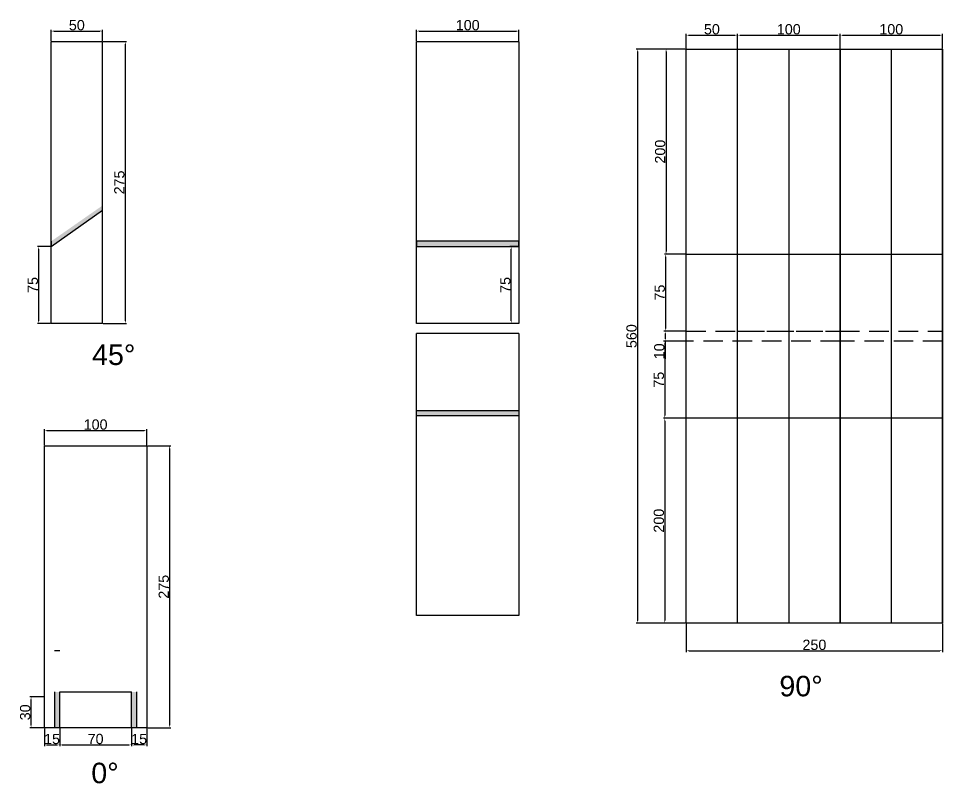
# Model space of a CAD drawing. Header units: millimetres. Extents: x 2520 to 5721, y 1105 to 1995.
# Drawn here: x 3328 to 4229, y 1105 to 1851 of the extents above; entities that cross this region are included whole.
import ezdxf

# ---------------------------------------------------------------- set-up
doc = ezdxf.new("R2010")
doc.units = ezdxf.units.MM
doc.header["$LTSCALE"] = 1.5
doc.linetypes.add('DASHED', pattern=[19.05, 12.7, -6.35])
doc.layers.add('标注', color=210, linetype='Continuous')
doc.layers.add('焊缝', color=250, linetype='Continuous')
doc.styles.get("Standard").update_dxf_attribs({"font": 'arial.ttf'})
doc.dimstyles.new('ISO-25-JHF', dxfattribs={"dimtxt": 10, "dimasz": 2.5, "dimexe": 1.25, "dimexo": 0.625, "dimtad": 1, "dimtxsty": 'Standard', "dimcen": 2.5, "dimadec": 0, "dimazin": 0, "dimtfac": 1, "dimtmove": 0, "dimatfit": 3, "dimfxl": 1, "dimarcsym": 0})

# ---------------------------------------------------------------- blocks, each defined once
blk = doc.blocks.new('*D27')
at = {"layer": 'Defpoints', "color": 0, "transparency": 16777216}
for p in [(3452.93, 1449.47), (3352.93, 1434.53), (3452.93, 1434.53)]:
    blk.add_point(p, dxfattribs=at)
at = {"layer": '标注', "color": 0, "lineweight": -2, "transparency": 16777216}
for p, q in [((3352.93, 1435.15), (3352.93, 1450.72)), ((3355.43, 1449.47), (3450.43, 1449.47)), ((3452.93, 1435.15), (3452.93, 1450.72))]:
    blk.add_line(p, q, dxfattribs=at)
at = {"layer": '标注', "color": 0, "transparency": 16777216}
for points in [[(3355.43, 1449.88), (3355.43, 1449.05), (3352.93, 1449.47)], [(3450.43, 1449.88), (3450.43, 1449.05), (3452.93, 1449.47)]]:
    blk.add_solid(points, dxfattribs=at)
at = {"layer": '标注', "color": 0, "transparency": 16777216, "insert": (3402.93, 1455.2), "char_height": 10, "attachment_point": 5}
blk.add_mtext('100', dxfattribs=at)
blk = doc.blocks.new('*D28')
at = {"layer": 'Defpoints', "color": 0, "transparency": 16777216}
for p in [(3339.98, 1189.53), (3352.93, 1189.53), (3352.93, 1159.53)]:
    blk.add_point(p, dxfattribs=at)
at = {"layer": '标注', "color": 0, "lineweight": -2, "transparency": 16777216}
for p, q in [((3352.3, 1189.53), (3338.73, 1189.53)), ((3339.98, 1162.03), (3339.98, 1187.03)), ((3352.3, 1159.53), (3338.73, 1159.53))]:
    blk.add_line(p, q, dxfattribs=at)
at = {"layer": '标注', "color": 0, "transparency": 16777216}
for points in [[(3339.56, 1187.03), (3340.39, 1187.03), (3339.98, 1189.53)], [(3339.56, 1162.03), (3340.39, 1162.03), (3339.98, 1159.53)]]:
    blk.add_solid(points, dxfattribs=at)
at = {"layer": '标注', "color": 0, "transparency": 16777216, "insert": (3334.24, 1174.53), "char_height": 10, "attachment_point": 5, "rotation": 90}
blk.add_mtext('30', dxfattribs=at)
blk = doc.blocks.new('*D29')
at = {"layer": 'Defpoints', "color": 0, "transparency": 16777216}
for p in [(3347.45, 1628.91), (3359.61, 1628.91), (3359.61, 1553.91)]:
    blk.add_point(p, dxfattribs=at)
at = {"layer": '标注', "color": 0, "lineweight": -2, "transparency": 16777216}
for p, q in [((3358.98, 1628.91), (3346.2, 1628.91)), ((3347.45, 1556.41), (3347.45, 1626.41)), ((3358.98, 1553.91), (3346.2, 1553.91))]:
    blk.add_line(p, q, dxfattribs=at)
at = {"layer": '标注', "color": 0, "transparency": 16777216}
for points in [[(3347.03, 1626.41), (3347.87, 1626.41), (3347.45, 1628.91)], [(3347.03, 1556.41), (3347.87, 1556.41), (3347.45, 1553.91)]]:
    blk.add_solid(points, dxfattribs=at)
at = {"layer": '标注', "color": 0, "transparency": 16777216, "insert": (3341.74, 1591.41), "char_height": 10, "attachment_point": 5, "rotation": 90}
blk.add_mtext('75', dxfattribs=at)
blk = doc.blocks.new('*D30')
at = {"layer": 'Defpoints', "color": 0, "transparency": 16777216}
for p in [(3815.98, 1839.05), (3715.98, 1828.91), (3815.98, 1828.91)]:
    blk.add_point(p, dxfattribs=at)
at = {"layer": '标注', "color": 0, "lineweight": -2, "transparency": 16777216}
for p, q in [((3715.98, 1829.53), (3715.98, 1840.3)), ((3815.98, 1829.53), (3815.98, 1840.3)), ((3718.48, 1839.05), (3813.48, 1839.05))]:
    blk.add_line(p, q, dxfattribs=at)
at = {"layer": '标注', "color": 0, "transparency": 16777216}
for points in [[(3718.48, 1839.46), (3718.48, 1838.63), (3715.98, 1839.05)], [(3813.48, 1839.46), (3813.48, 1838.63), (3815.98, 1839.05)]]:
    blk.add_solid(points, dxfattribs=at)
at = {"layer": '标注', "color": 0, "transparency": 16777216, "insert": (3765.98, 1844.78), "char_height": 10, "attachment_point": 5}
blk.add_mtext('100', dxfattribs=at)
blk = doc.blocks.new('*D31')
at = {"layer": 'Defpoints', "color": 0, "transparency": 16777216}
for p in [(3808.43, 1628.91), (3815.98, 1628.91), (3815.98, 1553.91)]:
    blk.add_point(p, dxfattribs=at)
at = {"layer": '标注', "color": 0, "lineweight": -2, "transparency": 16777216}
for p, q in [((3815.35, 1628.91), (3807.18, 1628.91)), ((3808.43, 1556.41), (3808.43, 1626.41)), ((3815.35, 1553.91), (3807.18, 1553.91))]:
    blk.add_line(p, q, dxfattribs=at)
at = {"layer": '标注', "color": 0, "transparency": 16777216}
for points in [[(3808.01, 1626.41), (3808.84, 1626.41), (3808.43, 1628.91)], [(3808.01, 1556.41), (3808.84, 1556.41), (3808.43, 1553.91)]]:
    blk.add_solid(points, dxfattribs=at)
at = {"layer": '标注', "color": 0, "transparency": 16777216, "insert": (3802.72, 1591.41), "char_height": 10, "attachment_point": 5, "rotation": 90}
blk.add_mtext('75', dxfattribs=at)
blk = doc.blocks.new('*D32')
at = {"layer": 'Defpoints', "color": 0, "transparency": 16777216}
for p in [(4129.23, 1835.04), (4029.23, 1821.48), (4129.23, 1821.48)]:
    blk.add_point(p, dxfattribs=at)
at = {"layer": '标注', "color": 0, "lineweight": -2, "transparency": 16777216}
for p, q in [((4029.23, 1822.1), (4029.23, 1836.29)), ((4031.73, 1835.04), (4126.73, 1835.04)), ((4129.23, 1822.1), (4129.23, 1836.29))]:
    blk.add_line(p, q, dxfattribs=at)
at = {"layer": '标注', "color": 0, "transparency": 16777216}
for points in [[(4031.73, 1835.46), (4031.73, 1834.63), (4029.23, 1835.04)], [(4126.73, 1835.46), (4126.73, 1834.63), (4129.23, 1835.04)]]:
    blk.add_solid(points, dxfattribs=at)
at = {"layer": '标注', "color": 0, "transparency": 16777216, "insert": (4079.23, 1840.78), "char_height": 10, "attachment_point": 5}
blk.add_mtext('100', dxfattribs=at)
blk = doc.blocks.new('*D33')
at = {"layer": 'Defpoints', "color": 0, "transparency": 16777216}
for p in [(4229.23, 1835.04), (4129.23, 1821.48), (4229.23, 1821.48)]:
    blk.add_point(p, dxfattribs=at)
at = {"layer": '标注', "color": 0, "lineweight": -2, "transparency": 16777216}
for p, q in [((4129.23, 1822.1), (4129.23, 1836.29)), ((4131.73, 1835.04), (4226.73, 1835.04)), ((4229.23, 1822.1), (4229.23, 1836.29))]:
    blk.add_line(p, q, dxfattribs=at)
at = {"layer": '标注', "color": 0, "transparency": 16777216}
for points in [[(4131.73, 1835.46), (4131.73, 1834.63), (4129.23, 1835.04)], [(4226.73, 1835.46), (4226.73, 1834.63), (4229.23, 1835.04)]]:
    blk.add_solid(points, dxfattribs=at)
at = {"layer": '标注', "color": 0, "transparency": 16777216, "insert": (4179.23, 1840.78), "char_height": 10, "attachment_point": 5}
blk.add_mtext('100', dxfattribs=at)
blk = doc.blocks.new('*D34')
at = {"layer": 'Defpoints', "color": 0, "transparency": 16777216}
for p in [(4029.23, 1835.04), (3979.23, 1821.48), (4029.23, 1821.48)]:
    blk.add_point(p, dxfattribs=at)
at = {"layer": '标注', "color": 0, "lineweight": -2, "transparency": 16777216}
for p, q in [((3979.23, 1822.1), (3979.23, 1836.29)), ((3981.73, 1835.04), (4026.73, 1835.04)), ((4029.23, 1822.1), (4029.23, 1836.29))]:
    blk.add_line(p, q, dxfattribs=at)
at = {"layer": '标注', "color": 0, "transparency": 16777216}
for points in [[(3981.73, 1835.46), (3981.73, 1834.63), (3979.23, 1835.04)], [(4026.73, 1835.46), (4026.73, 1834.63), (4029.23, 1835.04)]]:
    blk.add_solid(points, dxfattribs=at)
at = {"layer": '标注', "color": 0, "transparency": 16777216, "insert": (4004.23, 1840.78), "char_height": 10, "attachment_point": 5}
blk.add_mtext('50', dxfattribs=at)
blk = doc.blocks.new('*D35')
at = {"layer": 'Defpoints', "color": 0, "transparency": 16777216}
for p in [(3979.23, 1261.48), (4229.23, 1261.48), (4229.23, 1234.58)]:
    blk.add_point(p, dxfattribs=at)
at = {"layer": '标注', "color": 0, "lineweight": -2, "transparency": 16777216}
for p, q in [((3979.23, 1260.85), (3979.23, 1233.33)), ((4229.23, 1260.85), (4229.23, 1233.33)), ((3981.73, 1234.58), (4226.73, 1234.58))]:
    blk.add_line(p, q, dxfattribs=at)
at = {"layer": '标注', "color": 0, "transparency": 16777216}
for points in [[(3981.73, 1235), (3981.73, 1234.17), (3979.23, 1234.58)], [(4226.73, 1235), (4226.73, 1234.17), (4229.23, 1234.58)]]:
    blk.add_solid(points, dxfattribs=at)
at = {"layer": '标注', "color": 0, "transparency": 16777216, "insert": (4104.23, 1240.32), "char_height": 10, "attachment_point": 5}
blk.add_mtext('250', dxfattribs=at)
blk = doc.blocks.new('*D36')
at = {"layer": 'Defpoints', "color": 0, "transparency": 16777216}
for p in [(3979.23, 1821.48), (3959.49, 1621.48), (3979.23, 1621.48)]:
    blk.add_point(p, dxfattribs=at)
at = {"layer": '标注', "color": 0, "lineweight": -2, "transparency": 16777216}
for p, q in [((3978.61, 1821.48), (3958.24, 1821.48)), ((3959.49, 1818.98), (3959.49, 1623.98)), ((3978.61, 1621.48), (3958.24, 1621.48))]:
    blk.add_line(p, q, dxfattribs=at)
at = {"layer": '标注', "color": 0, "transparency": 16777216}
for points in [[(3959.07, 1818.98), (3959.91, 1818.98), (3959.49, 1821.48)], [(3959.07, 1623.98), (3959.91, 1623.98), (3959.49, 1621.48)]]:
    blk.add_solid(points, dxfattribs=at)
at = {"layer": '标注', "color": 0, "transparency": 16777216, "insert": (3953.76, 1721.48), "char_height": 10, "attachment_point": 5, "rotation": 90}
blk.add_mtext('200', dxfattribs=at)
blk = doc.blocks.new('*D37')
at = {"layer": 'Defpoints', "color": 0, "transparency": 16777216}
for p in [(3979.23, 1621.48), (3959.07, 1546.48), (3979.23, 1546.48)]:
    blk.add_point(p, dxfattribs=at)
at = {"layer": '标注', "color": 0, "lineweight": -2, "transparency": 16777216}
for p, q in [((3978.61, 1621.48), (3957.82, 1621.48)), ((3959.07, 1618.98), (3959.07, 1548.98)), ((3978.61, 1546.48), (3957.82, 1546.48))]:
    blk.add_line(p, q, dxfattribs=at)
at = {"layer": '标注', "color": 0, "transparency": 16777216}
for points in [[(3958.66, 1618.98), (3959.49, 1618.98), (3959.07, 1621.48)], [(3958.66, 1548.98), (3959.49, 1548.98), (3959.07, 1546.48)]]:
    blk.add_solid(points, dxfattribs=at)
at = {"layer": '标注', "color": 0, "transparency": 16777216, "insert": (3953.36, 1583.98), "char_height": 10, "attachment_point": 5, "rotation": 90}
blk.add_mtext('75', dxfattribs=at)
blk = doc.blocks.new('*D38')
at = {"layer": 'Defpoints', "color": 0, "transparency": 16777216}
for p in [(3979.23, 1546.48), (3958.66, 1536.48), (3979.23, 1536.48)]:
    blk.add_point(p, dxfattribs=at)
at = {"layer": '标注', "color": 0, "lineweight": -2, "transparency": 16777216}
for p, q in [((3978.61, 1546.48), (3957.41, 1546.48)), ((3958.66, 1543.98), (3958.66, 1538.98)), ((3978.61, 1536.48), (3957.41, 1536.48)), ((3958.66, 1536.48), (3958.66, 1519.38))]:
    blk.add_line(p, q, dxfattribs=at)
at = {"layer": '标注', "color": 0, "transparency": 16777216}
for points in [[(3958.24, 1543.98), (3959.07, 1543.98), (3958.66, 1546.48)], [(3958.24, 1538.98), (3959.07, 1538.98), (3958.66, 1536.48)]]:
    blk.add_solid(points, dxfattribs=at)
at = {"layer": '标注', "color": 0, "transparency": 16777216, "insert": (3952.92, 1526.68), "char_height": 10, "attachment_point": 5, "rotation": 90}
blk.add_mtext('10', dxfattribs=at)
blk = doc.blocks.new('*D39')
at = {"layer": 'Defpoints', "color": 0, "transparency": 16777216}
for p in [(3979.23, 1536.48), (3958.24, 1461.48), (3979.23, 1461.48)]:
    blk.add_point(p, dxfattribs=at)
at = {"layer": '标注', "color": 0, "lineweight": -2, "transparency": 16777216}
for p, q in [((3978.61, 1536.48), (3956.99, 1536.48)), ((3958.24, 1533.98), (3958.24, 1463.98)), ((3978.61, 1461.48), (3956.99, 1461.48))]:
    blk.add_line(p, q, dxfattribs=at)
at = {"layer": '标注', "color": 0, "transparency": 16777216}
for points in [[(3957.82, 1533.98), (3958.66, 1533.98), (3958.24, 1536.48)], [(3957.82, 1463.98), (3958.66, 1463.98), (3958.24, 1461.48)]]:
    blk.add_solid(points, dxfattribs=at)
at = {"layer": '标注', "color": 0, "transparency": 16777216, "insert": (3952.53, 1498.98), "char_height": 10, "attachment_point": 5, "rotation": 90}
blk.add_mtext('75', dxfattribs=at)
blk = doc.blocks.new('*D40')
at = {"layer": 'Defpoints', "color": 0, "transparency": 16777216}
for p in [(3979.23, 1461.48), (3958.24, 1261.48), (3979.23, 1261.48)]:
    blk.add_point(p, dxfattribs=at)
at = {"layer": '标注', "color": 0, "lineweight": -2, "transparency": 16777216}
for p, q in [((3978.61, 1461.48), (3956.99, 1461.48)), ((3958.24, 1458.98), (3958.24, 1263.98)), ((3978.61, 1261.48), (3956.99, 1261.48))]:
    blk.add_line(p, q, dxfattribs=at)
at = {"layer": '标注', "color": 0, "transparency": 16777216}
for points in [[(3957.82, 1458.98), (3958.66, 1458.98), (3958.24, 1461.48)], [(3957.82, 1263.98), (3958.66, 1263.98), (3958.24, 1261.48)]]:
    blk.add_solid(points, dxfattribs=at)
at = {"layer": '标注', "color": 0, "transparency": 16777216, "insert": (3952.51, 1361.48), "char_height": 10, "attachment_point": 5, "rotation": 90}
blk.add_mtext('200', dxfattribs=at)
blk = doc.blocks.new('*D41')
at = {"layer": 'Defpoints', "color": 0, "transparency": 16777216}
for p in [(3979.23, 1821.48), (3931.59, 1261.48), (3979.23, 1261.48)]:
    blk.add_point(p, dxfattribs=at)
at = {"layer": '标注', "color": 0, "lineweight": -2, "transparency": 16777216}
for p, q in [((3978.61, 1821.48), (3930.34, 1821.48)), ((3931.59, 1818.98), (3931.59, 1263.98)), ((3978.61, 1261.48), (3930.34, 1261.48))]:
    blk.add_line(p, q, dxfattribs=at)
at = {"layer": '标注', "color": 0, "transparency": 16777216}
for points in [[(3931.17, 1818.98), (3932, 1818.98), (3931.59, 1821.48)], [(3931.17, 1263.98), (3932, 1263.98), (3931.59, 1261.48)]]:
    blk.add_solid(points, dxfattribs=at)
at = {"layer": '标注', "color": 0, "transparency": 16777216, "insert": (3925.86, 1541.48), "char_height": 10, "attachment_point": 5, "rotation": 90}
blk.add_mtext('560', dxfattribs=at)
blk = doc.blocks.new('*D77')
at = {"layer": 'Defpoints', "color": 0, "transparency": 16777216}
for p in [(3352.93, 1159.53), (3367.93, 1159.53), (3367.93, 1142.76)]:
    blk.add_point(p, dxfattribs=at)
at = {"layer": '标注', "color": 0, "lineweight": -2, "transparency": 16777216}
for p, q in [((3352.93, 1158.9), (3352.93, 1141.51)), ((3367.93, 1158.9), (3367.93, 1141.51)), ((3355.43, 1142.76), (3365.43, 1142.76))]:
    blk.add_line(p, q, dxfattribs=at)
at = {"layer": '标注', "color": 0, "transparency": 16777216}
for points in [[(3355.43, 1143.18), (3355.43, 1142.34), (3352.93, 1142.76)], [(3365.43, 1143.18), (3365.43, 1142.34), (3367.93, 1142.76)]]:
    blk.add_solid(points, dxfattribs=at)
at = {"layer": '标注', "color": 0, "transparency": 16777216, "insert": (3360.43, 1148.49), "char_height": 10, "attachment_point": 5}
blk.add_mtext('15', dxfattribs=at)
blk = doc.blocks.new('*D78')
at = {"layer": 'Defpoints', "color": 0, "transparency": 16777216}
for p in [(3437.93, 1159.53), (3452.93, 1159.53), (3437.93, 1142.76)]:
    blk.add_point(p, dxfattribs=at)
at = {"layer": '标注', "color": 0, "lineweight": -2, "transparency": 16777216}
for p, q in [((3437.93, 1158.9), (3437.93, 1141.51)), ((3452.93, 1158.9), (3452.93, 1141.51)), ((3450.43, 1142.76), (3440.43, 1142.76))]:
    blk.add_line(p, q, dxfattribs=at)
at = {"layer": '标注', "color": 0, "transparency": 16777216}
for points in [[(3440.43, 1143.18), (3440.43, 1142.34), (3437.93, 1142.76)], [(3450.43, 1143.18), (3450.43, 1142.34), (3452.93, 1142.76)]]:
    blk.add_solid(points, dxfattribs=at)
at = {"layer": '标注', "color": 0, "transparency": 16777216, "insert": (3445.43, 1148.49), "char_height": 10, "attachment_point": 5}
blk.add_mtext('15', dxfattribs=at)
blk = doc.blocks.new('*D79')
at = {"layer": 'Defpoints', "color": 0, "transparency": 16777216}
for p in [(3367.93, 1159.53), (3437.93, 1159.53), (3437.93, 1142.76)]:
    blk.add_point(p, dxfattribs=at)
at = {"layer": '标注', "color": 0, "lineweight": -2, "transparency": 16777216}
for p, q in [((3367.93, 1158.9), (3367.93, 1141.51)), ((3437.93, 1158.9), (3437.93, 1141.51)), ((3370.43, 1142.76), (3435.43, 1142.76))]:
    blk.add_line(p, q, dxfattribs=at)
at = {"layer": '标注', "color": 0, "transparency": 16777216}
for points in [[(3370.43, 1143.18), (3370.43, 1142.34), (3367.93, 1142.76)], [(3435.43, 1143.18), (3435.43, 1142.34), (3437.93, 1142.76)]]:
    blk.add_solid(points, dxfattribs=at)
at = {"layer": '标注', "color": 0, "transparency": 16777216, "insert": (3402.93, 1148.49), "char_height": 10, "attachment_point": 5}
blk.add_mtext('70', dxfattribs=at)
blk = doc.blocks.new('*D80')
at = {"layer": 'Defpoints', "color": 0, "transparency": 16777216}
for p in [(3452.93, 1434.53), (3452.93, 1159.53), (3475.18, 1159.53)]:
    blk.add_point(p, dxfattribs=at)
at = {"layer": '标注', "color": 0, "lineweight": -2, "transparency": 16777216}
for p, q in [((3453.55, 1434.53), (3476.43, 1434.53)), ((3475.18, 1432.03), (3475.18, 1162.03)), ((3453.55, 1159.53), (3476.43, 1159.53))]:
    blk.add_line(p, q, dxfattribs=at)
at = {"layer": '标注', "color": 0, "transparency": 16777216}
for points in [[(3474.76, 1432.03), (3475.6, 1432.03), (3475.18, 1434.53)], [(3474.76, 1162.03), (3475.6, 1162.03), (3475.18, 1159.53)]]:
    blk.add_solid(points, dxfattribs=at)
at = {"layer": '标注', "color": 0, "transparency": 16777216, "insert": (3469.45, 1297.03), "char_height": 10, "attachment_point": 5, "rotation": 90}
blk.add_mtext('275', dxfattribs=at)
blk = doc.blocks.new('*D91')
at = {"layer": 'Defpoints', "color": 0, "transparency": 16777216}
for p in [(3409.61, 1839.05), (3359.61, 1828.91), (3409.61, 1828.91)]:
    blk.add_point(p, dxfattribs=at)
at = {"layer": '标注', "color": 0, "lineweight": -2, "transparency": 16777216}
for p, q in [((3359.61, 1829.53), (3359.61, 1840.3)), ((3409.61, 1829.53), (3409.61, 1840.3)), ((3362.11, 1839.05), (3407.11, 1839.05))]:
    blk.add_line(p, q, dxfattribs=at)
at = {"layer": '标注', "color": 0, "transparency": 16777216}
for points in [[(3362.11, 1839.46), (3362.11, 1838.63), (3359.61, 1839.05)], [(3407.11, 1839.46), (3407.11, 1838.63), (3409.61, 1839.05)]]:
    blk.add_solid(points, dxfattribs=at)
at = {"layer": '标注', "color": 0, "transparency": 16777216, "insert": (3384.61, 1844.78), "char_height": 10, "attachment_point": 5}
blk.add_mtext('50', dxfattribs=at)
blk = doc.blocks.new('*D92')
at = {"layer": 'Defpoints', "color": 0, "transparency": 16777216}
for p in [(3409.61, 1828.91), (3409.61, 1553.91), (3431.86, 1553.91)]:
    blk.add_point(p, dxfattribs=at)
at = {"layer": '标注', "color": 0, "lineweight": -2, "transparency": 16777216}
for p, q in [((3410.23, 1828.91), (3433.11, 1828.91)), ((3431.86, 1826.41), (3431.86, 1556.41)), ((3410.23, 1553.91), (3433.11, 1553.91))]:
    blk.add_line(p, q, dxfattribs=at)
at = {"layer": '标注', "color": 0, "transparency": 16777216}
for points in [[(3431.45, 1826.41), (3432.28, 1826.41), (3431.86, 1828.91)], [(3431.45, 1556.41), (3432.28, 1556.41), (3431.86, 1553.91)]]:
    blk.add_solid(points, dxfattribs=at)
at = {"layer": '标注', "color": 0, "transparency": 16777216, "insert": (3426.13, 1691.41), "char_height": 10, "attachment_point": 5, "rotation": 90}
blk.add_mtext('275', dxfattribs=at)

msp = doc.modelspace()

# ---------------------------------------------------------------- hatches: boundary and pattern name
at = {"layer": '焊缝'}
h = msp.add_hatch(color=250, dxfattribs=at)
h.dxf.hatch_style = 1
h.paths.add_polyline_path([(3359.609, 1634.01), (3359.609, 1629.01), (3409.609, 1664.378), (3409.609, 1668.851)])
h = msp.add_hatch(color=250, dxfattribs=at)
h.dxf.hatch_style = 1
h.paths.add_polyline_path([(3715.979, 1634.01), (3715.979, 1629.01), (3815.979, 1629.01), (3815.974, 1634.01)])
h = msp.add_hatch(color=250, dxfattribs=at)
h.dxf.hatch_style = 1
h.paths.add_polyline_path([(3715.979, 1463.807), (3715.979, 1468.807), (3815.979, 1468.807), (3815.974, 1463.807)])
h = msp.add_hatch(color=250, dxfattribs=at)
h.dxf.hatch_style = 1
h.paths.add_polyline_path([(3367.928, 1194.525), (3362.928, 1194.525), (3362.928, 1159.525), (3367.928, 1159.525)])
h = msp.add_hatch(color=250, dxfattribs=at)
h.dxf.hatch_style = 1
h.paths.add_polyline_path([(3437.928, 1194.525), (3442.928, 1194.525), (3442.928, 1159.525), (3437.928, 1159.525)])

# ---------------------------------------------------------------- linework, layer by layer
for p, q in [((3359.609, 1553.909), (3359.609, 1828.909)), ((3359.609, 1828.909), (3409.609, 1828.909)), ((3409.609, 1553.909), (3409.609, 1828.909)), ((3409.609, 1553.909), (3409.609, 1828.909)), ((3715.979, 1828.909), (3815.979, 1828.909)), ((3715.979, 1553.909), (3715.979, 1828.909)), ((3815.979, 1828.909), (3815.979, 1553.909)), ((3979.232, 1821.479), (4129.232, 1821.479)), ((3979.232, 1261.479), (3979.232, 1821.479)), ((4029.232, 1821.479), (4129.232, 1821.479)), ((4029.232, 1261.479), (4029.232, 1821.479)), ((4079.232, 1821.479), (4079.232, 1261.479)), ((4129.232, 1821.479), (4129.232, 1261.479)), ((4129.232, 1821.479), (4229.232, 1821.479)), ((4129.232, 1261.479), (4129.232, 1821.479)), ((4179.232, 1821.479), (4179.232, 1261.479)), ((4229.232, 1821.479), (4229.232, 1261.479)), ((4229.232, 1261.479), (4229.232, 1821.479)), ((3979.232, 1621.479), (4029.232, 1621.479)), ((4029.232, 1621.479), (4129.232, 1621.479)), ((4129.232, 1621.479), (4229.232, 1621.479)), ((3409.609, 1553.909), (3359.609, 1553.909)), ((3815.979, 1553.909), (3715.979, 1553.909)), ((3815.979, 1543.909), (3715.979, 1543.909)), ((3715.979, 1268.909), (3715.979, 1543.909)), ((3815.979, 1543.909), (3815.979, 1268.909)), ((4029.232, 1461.479), (3979.232, 1461.479)), ((4129.232, 1461.479), (4029.232, 1461.479)), ((4229.232, 1461.479), (4129.232, 1461.479)), ((3352.928, 1434.525), (3452.928, 1434.525)), ((3352.928, 1159.525), (3352.928, 1434.525)), ((3452.928, 1434.525), (3452.928, 1159.525)), ((3815.979, 1268.909), (3715.979, 1268.909)), ((4129.232, 1261.479), (3979.232, 1261.479)), ((4129.232, 1261.479), (4029.232, 1261.479)), ((4229.232, 1261.479), (4129.232, 1261.479)), ((3367.928, 1194.525), (3437.928, 1194.525)), ((3452.928, 1159.525), (3352.928, 1159.525))]:
    msp.add_line(p, q)
at = {"linetype": 'DASHED'}
for p, q in [((3979.232, 1546.479), (4129.232, 1546.479)), ((4029.232, 1546.479), (4129.232, 1546.479)), ((4129.232, 1546.479), (4229.232, 1546.479)), ((4129.232, 1536.479), (3979.232, 1536.479)), ((4129.232, 1536.479), (4029.232, 1536.479)), ((4229.232, 1536.479), (4129.232, 1536.479))]:
    msp.add_line(p, q, dxfattribs=at)
at = {"layer": '焊缝'}
for p, q in [((3359.609, 1629.01), (3409.609, 1664.378)), ((3359.604, 1634.01), (3359.576, 1629.01)), ((3715.974, 1634.01), (3715.945, 1629.01)), ((3815.974, 1634.01), (3715.974, 1634.01)), ((3815.979, 1629.01), (3815.974, 1634.01)), ((3715.979, 1629.01), (3815.979, 1629.01)), ((3815.974, 1463.807), (3715.974, 1463.807)), ((3715.979, 1468.807), (3815.979, 1468.807)), ((3367.928, 1234.525), (3362.928, 1234.525)), ((3362.928, 1194.525), (3362.928, 1159.525)), ((3367.928, 1159.525), (3367.928, 1194.525)), ((3437.928, 1159.525), (3437.928, 1194.525)), ((3442.928, 1194.525), (3442.928, 1159.525))]:
    msp.add_line(p, q, dxfattribs=at)

# ---------------------------------------------------------------- texts
at = {"char_height": 20, "attachment_point": 1}
for s, insert in [('45° ', (3399.462, 1533.338)), ('90° ', (4070.065, 1210.136)), ('0° ', (3398.726, 1125.389))]:
    msp.add_mtext_dynamic_manual_height_columns(s, width=70.10425, gutter_width=12.5, heights=[0], dxfattribs=dict(at, insert=insert))

# ---------------------------------------------------------------- dimensions: what is measured, and where the dimension line sits
at = {"layer": '标注'}
for p1, p2, distance, picture, middle in [((3359.609, 1828.909), (3409.609, 1828.909), 10.138, '*D91', (3384.609, 1844.777)), ((3715.979, 1828.909), (3815.979, 1828.909), 10.138, '*D30', (3765.979, 1844.777)), ((3979.232, 1821.479), (4029.232, 1821.479), 13.566, '*D34', (4004.232, 1840.775)), ((4029.232, 1821.479), (4129.232, 1821.479), 13.566, '*D32', (4079.232, 1840.775)), ((4129.232, 1821.479), (4229.232, 1821.479), 13.566, '*D33', (4179.232, 1840.775)), ((3409.609, 1828.909), (3409.609, 1553.909), 22.254, '*D92', (3426.133, 1691.409)), ((3979.232, 1821.479), (3979.232, 1261.479), -47.646, '*D41', (3925.856, 1541.479)), ((3979.232, 1821.479), (3979.232, 1621.479), -19.743, '*D36', (3953.758, 1721.479)), ((3359.609, 1553.909), (3359.609, 1628.909), 12.158, '*D29', (3341.741, 1591.409)), ((3815.979, 1553.909), (3815.979, 1628.909), 7.551, '*D31', (3802.717, 1591.409)), ((3979.232, 1621.479), (3979.232, 1546.479), -20.16, '*D37', (3953.362, 1583.979)), ((3979.232, 1546.479), (3979.232, 1536.479), -20.577, '*D38', (3952.925, 1526.679)), ((3979.232, 1536.479), (3979.232, 1461.479), -20.993, '*D39', (3952.529, 1498.979)), ((3352.928, 1434.525), (3452.928, 1434.525), 14.94, '*D27', (3402.928, 1455.197)), ((3979.232, 1461.479), (3979.232, 1261.479), -20.993, '*D40', (3952.508, 1361.479)), ((3452.928, 1434.525), (3452.928, 1159.525), 22.254, '*D80', (3469.451, 1297.025)), ((3979.232, 1261.479), (4229.232, 1261.479), -26.894, '*D35', (4104.232, 1240.315)), ((3352.928, 1159.525), (3352.928, 1189.525), 12.951, '*D28', (3334.243, 1174.525)), ((3352.928, 1159.525), (3367.928, 1159.525), -16.764, '*D77', (3360.428, 1148.492)), ((3367.928, 1159.525), (3437.928, 1159.525), -16.764, '*D79', (3402.928, 1148.492)), ((3452.928, 1159.525), (3437.928, 1159.525), 16.764, '*D78', (3445.428, 1148.492))]:
    dim = msp.add_aligned_dim(p1=p1, p2=p2, distance=distance, dimstyle='ISO-25-JHF', dxfattribs=at)
    dim.commit()
    dim.dimension.update_dxf_attribs({"geometry": picture, "text_midpoint": middle})

doc.saveas('drawing.dxf')
